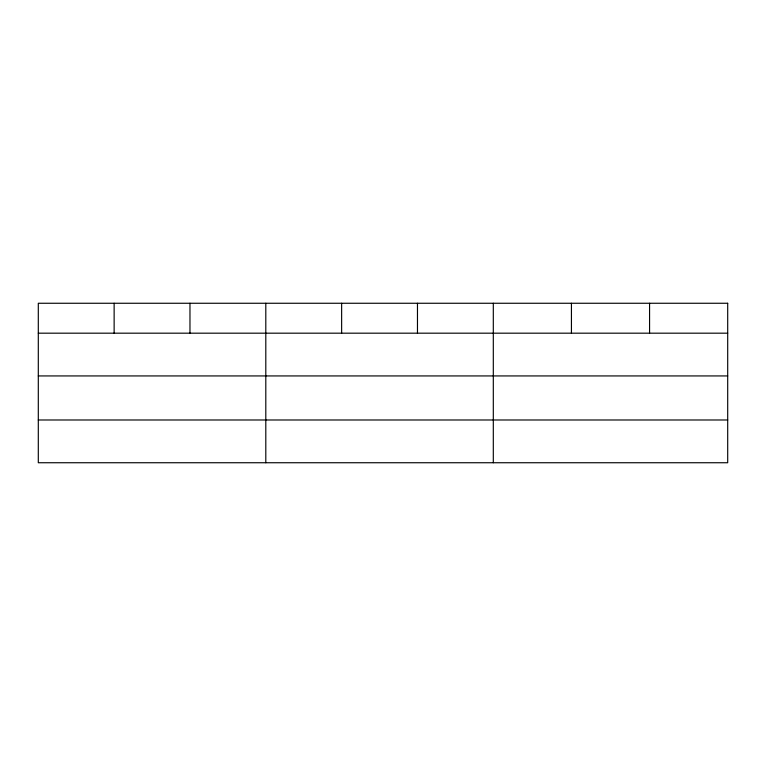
<?xml version="1.0" encoding="UTF-8"?>
<svg xmlns="http://www.w3.org/2000/svg" width="766" height="766" viewBox="0 0 766 766"><rect width="100%" height="100%" fill="white"/><g stroke="black" fill="none" stroke-linecap="round" stroke-linejoin="round"><path stroke-width="1.15" d="M38.3 333.181L727.7 333.181M38.3 375.934L727.7 375.934M38.3 419.988L727.7 419.988M649.568 303.259L649.568 333.181M571.436 303.259L571.436 333.181M493.304 303.259L493.304 462.741M417.47 303.259L417.47 333.181M341.636 303.259L341.636 333.181M265.802 303.259L265.802 462.741M189.968 303.259L189.968 333.181M114.134 303.259L114.134 333.181M727.7 303.259L38.3 303.259L38.3 462.741L727.7 462.741L727.7 303.259"/></g></svg>
